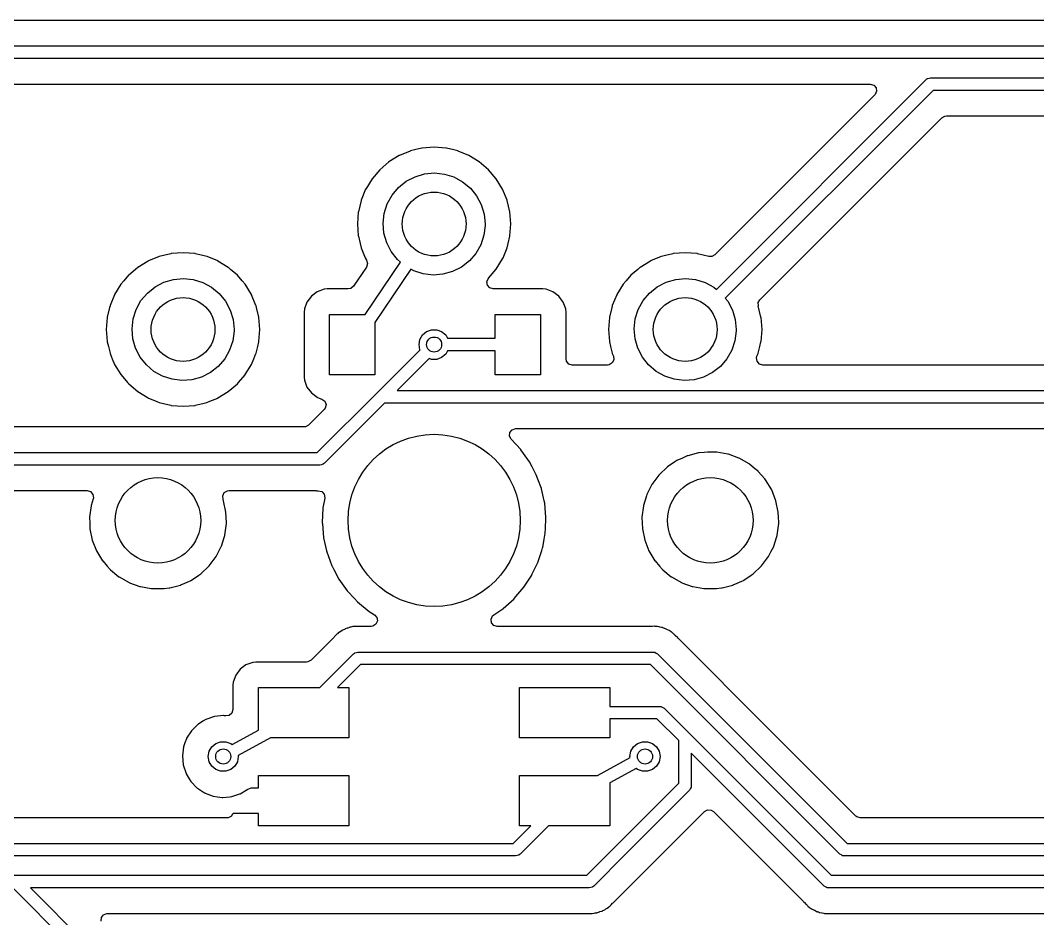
# Model space of a CAD drawing. Extents: x 144 to 253, y -181 to -52.
# Drawn here: x 169.01 to 189.27, y -116.31 to -98.43 of the extents above; entities that cross this region are included whole.
import ezdxf

# ---------------------------------------------------------------- set-up
doc = ezdxf.new("R2010")
doc.units = 0
doc.layers.add('BLACK', color=7, linetype='CONTINUOUS')

msp = doc.modelspace()

# ---------------------------------------------------------------- linework, layer by layer
at = {"layer": 'BLACK', "linetype": 'CONTINUOUS'}
for p, q in [((227.248, -98.4265), (166.349, -98.4265)), ((166.27, -98.935), (227.284, -98.935)), ((227.232, -99.185), (166.322, -99.185)), ((182.871, -103.782), (187.047, -99.6066)), ((187.047, -99.6066), (187.064, -99.5933)), ((187.064, -99.5933), (187.067, -99.5898)), ((187.067, -99.5898), (187.07, -99.589)), ((187.07, -99.589), (187.075, -99.5851)), ((187.075, -99.5851), (187.105, -99.5787)), ((187.105, -99.5787), (187.135, -99.57)), ((187.135, -99.57), (226.695, -99.57)), ((166.585, -99.6935), (185.936, -99.6935)), ((187.187, -99.82), (183.048, -103.959)), ((185.936, -99.6935), (186.005, -99.7135)), ((186.005, -99.7135), (186.051, -99.7672)), ((186.061, -99.8374), (186.032, -99.902)), ((186.051, -99.7672), (186.061, -99.8374)), ((226.643, -99.82), (187.187, -99.82)), ((186.025, -99.9086), (182.842, -103.092)), ((186.032, -99.902), (186.025, -99.9086)), ((183.738, -103.988), (187.36, -100.365)), ((187.36, -100.365), (187.423, -100.331)), ((187.423, -100.331), (187.45, -100.328)), ((187.45, -100.328), (206.801, -100.328)), ((176.773, -101.028), (176.56, -101.116)), ((176.777, -101.026), (176.773, -101.028)), ((176.773, -101.028), (176.773, -101.028)), ((176.859, -101.006), (176.777, -101.026)), ((177.006, -100.971), (176.859, -101.006)), ((177.011, -100.97), (177.006, -100.971)), ((177.006, -100.971), (177.006, -100.971)), ((177.25, -100.951), (177.011, -100.97)), ((177.489, -100.97), (177.25, -100.951)), ((177.494, -100.971), (177.489, -100.97)), ((177.641, -101.006), (177.494, -100.971)), ((177.494, -100.971), (177.494, -100.971)), ((177.723, -101.026), (177.641, -101.006)), ((177.727, -101.028), (177.723, -101.026)), ((177.94, -101.116), (177.727, -101.028)), ((177.727, -101.028), (177.727, -101.028)), ((176.351, -101.243), (176.169, -101.399)), ((176.556, -101.117), (176.351, -101.243)), ((176.56, -101.116), (176.556, -101.117)), ((176.56, -101.116), (176.56, -101.116)), ((177.944, -101.117), (177.94, -101.116)), ((177.94, -101.116), (177.94, -101.116)), ((178.149, -101.243), (177.944, -101.117)), ((178.331, -101.399), (178.149, -101.243)), ((176.169, -101.399), (176.013, -101.581)), ((176.869, -101.538), (177.06, -101.482)), ((177.06, -101.482), (177.257, -101.464)), ((177.257, -101.464), (177.454, -101.485)), ((177.454, -101.485), (177.644, -101.543)), ((178.487, -101.581), (178.331, -101.399)), ((176.013, -101.581), (175.887, -101.786)), ((176.539, -101.754), (176.694, -101.63)), ((176.694, -101.63), (176.869, -101.538)), ((177.644, -101.543), (177.818, -101.638)), ((177.818, -101.638), (177.971, -101.764)), ((178.613, -101.786), (178.487, -101.581)), ((175.886, -101.79), (175.798, -102.003)), ((175.887, -101.786), (175.886, -101.79)), ((175.886, -101.79), (175.886, -101.79)), ((176.412, -101.906), (176.539, -101.754)), ((177.971, -101.764), (178.096, -101.918)), ((178.614, -101.79), (178.613, -101.786)), ((178.702, -102.003), (178.614, -101.79)), ((178.614, -101.79), (178.614, -101.79)), ((175.794, -102.012), (175.741, -102.236)), ((175.796, -102.007), (175.794, -102.012)), ((175.798, -102.003), (175.796, -102.007)), ((176.256, -102.269), (176.316, -102.08)), ((176.316, -102.08), (176.412, -101.906)), ((178.096, -101.918), (178.189, -102.093)), ((178.189, -102.093), (178.247, -102.283)), ((178.704, -102.007), (178.702, -102.003)), ((178.706, -102.012), (178.704, -102.007)), ((178.759, -102.236), (178.706, -102.012)), ((175.74, -102.241), (175.721, -102.48)), ((175.741, -102.236), (175.74, -102.241)), ((175.741, -102.236), (175.741, -102.236)), ((176.234, -102.466), (176.256, -102.269)), ((178.247, -102.283), (178.266, -102.48)), ((178.76, -102.241), (178.759, -102.236)), ((178.759, -102.236), (178.759, -102.236)), ((178.779, -102.48), (178.76, -102.241)), ((175.721, -102.48), (175.74, -102.719)), ((176.251, -102.663), (176.234, -102.466)), ((178.266, -102.48), (178.266, -102.508)), ((178.76, -102.719), (178.779, -102.48)), ((176.305, -102.854), (176.251, -102.663)), ((178.241, -102.705), (178.178, -102.893)), ((178.266, -102.508), (178.241, -102.705)), ((175.74, -102.719), (175.741, -102.724)), ((175.741, -102.724), (175.741, -102.724)), ((175.741, -102.724), (175.776, -102.871)), ((175.776, -102.871), (175.796, -102.953)), ((176.396, -103.03), (176.305, -102.854)), ((178.178, -102.893), (178.08, -103.066)), ((178.704, -102.953), (178.724, -102.871)), ((178.724, -102.871), (178.759, -102.724)), ((178.759, -102.724), (178.76, -102.719)), ((178.759, -102.724), (178.759, -102.724)), ((171.859, -103.106), (171.777, -103.126)), ((172.006, -103.071), (171.859, -103.106)), ((172.011, -103.07), (172.006, -103.071)), ((172.006, -103.071), (172.006, -103.071)), ((172.25, -103.051), (172.011, -103.07)), ((172.489, -103.07), (172.25, -103.051)), ((172.494, -103.071), (172.489, -103.07)), ((172.641, -103.106), (172.494, -103.071)), ((172.494, -103.071), (172.494, -103.071)), ((172.723, -103.126), (172.641, -103.106)), ((175.796, -102.953), (175.798, -102.957)), ((175.798, -102.957), (175.798, -102.957)), ((175.798, -102.957), (175.878, -103.151)), ((176.519, -103.186), (176.396, -103.03)), ((178.08, -103.066), (177.951, -103.216)), ((178.622, -103.151), (178.702, -102.957)), ((178.702, -102.957), (178.704, -102.953)), ((178.702, -102.957), (178.702, -102.957)), ((181.859, -103.106), (181.777, -103.126)), ((182.006, -103.071), (181.859, -103.106)), ((182.011, -103.07), (182.006, -103.071)), ((182.006, -103.071), (182.006, -103.071)), ((182.25, -103.051), (182.011, -103.07)), ((182.489, -103.07), (182.25, -103.051)), ((182.494, -103.071), (182.489, -103.07)), ((182.723, -103.126), (182.494, -103.071)), ((182.494, -103.071), (182.494, -103.071)), ((182.842, -103.092), (182.779, -103.126)), ((171.556, -103.217), (171.351, -103.343)), ((171.56, -103.216), (171.556, -103.217)), ((171.773, -103.128), (171.56, -103.216)), ((171.56, -103.216), (171.56, -103.216)), ((171.777, -103.126), (171.773, -103.128)), ((171.773, -103.128), (171.773, -103.128)), ((172.727, -103.128), (172.723, -103.126)), ((172.94, -103.216), (172.727, -103.128)), ((172.727, -103.128), (172.727, -103.128)), ((172.944, -103.217), (172.94, -103.216)), ((172.94, -103.216), (172.94, -103.216)), ((173.149, -103.343), (172.944, -103.217)), ((175.875, -104.28), (176.582, -103.24)), ((175.878, -103.151), (175.887, -103.174)), ((175.887, -103.174), (175.89, -103.178)), ((175.89, -103.178), (175.904, -103.201)), ((175.922, -103.269), (175.901, -103.338)), ((175.904, -103.201), (175.922, -103.269)), ((176.582, -103.24), (176.519, -103.186)), ((177.951, -103.216), (177.794, -103.338)), ((178.487, -103.379), (178.613, -103.174)), ((178.613, -103.174), (178.622, -103.151)), ((181.556, -103.217), (181.351, -103.343)), ((181.56, -103.216), (181.556, -103.217)), ((181.773, -103.128), (181.56, -103.216)), ((181.56, -103.216), (181.56, -103.216)), ((181.777, -103.126), (181.773, -103.128)), ((181.773, -103.128), (181.773, -103.128)), ((182.779, -103.126), (182.723, -103.124)), ((182.723, -103.124), (182.723, -103.126)), ((171.165, -103.502), (171.072, -103.611)), ((171.169, -103.499), (171.165, -103.502)), ((171.305, -103.383), (171.169, -103.499)), ((171.347, -103.346), (171.305, -103.383)), ((171.351, -103.343), (171.347, -103.346)), ((171.347, -103.346), (171.347, -103.346)), ((173.153, -103.346), (173.149, -103.343)), ((173.195, -103.383), (173.153, -103.346)), ((173.153, -103.346), (173.153, -103.346)), ((173.331, -103.499), (173.195, -103.383)), ((173.335, -103.502), (173.331, -103.499)), ((173.428, -103.611), (173.335, -103.502)), ((175.901, -103.338), (175.643, -103.716)), ((176.789, -103.381), (176.068, -104.44)), ((176.843, -103.411), (176.789, -103.381)), ((177.032, -103.472), (176.843, -103.411)), ((177.229, -103.496), (177.032, -103.472)), ((177.426, -103.481), (177.229, -103.496)), ((177.617, -103.427), (177.426, -103.481)), ((177.794, -103.338), (177.617, -103.427)), ((178.331, -103.561), (178.487, -103.379)), ((181.165, -103.502), (181.072, -103.611)), ((181.169, -103.499), (181.165, -103.502)), ((181.305, -103.383), (181.169, -103.499)), ((181.347, -103.346), (181.305, -103.383)), ((181.351, -103.343), (181.347, -103.346)), ((181.347, -103.346), (181.347, -103.346)), ((171.013, -103.681), (170.887, -103.886)), ((171.072, -103.611), (171.013, -103.681)), ((171.694, -103.73), (171.869, -103.638)), ((171.869, -103.638), (172.06, -103.582)), ((172.06, -103.582), (172.257, -103.564)), ((172.257, -103.564), (172.454, -103.585)), ((172.454, -103.585), (172.644, -103.643)), ((172.644, -103.643), (172.818, -103.738)), ((173.487, -103.681), (173.428, -103.611)), ((173.613, -103.886), (173.487, -103.681)), ((175.643, -103.716), (175.588, -103.761)), ((178.3, -103.627), (178.33, -103.563)), ((178.31, -103.698), (178.3, -103.627)), ((178.357, -103.751), (178.31, -103.698)), ((178.33, -103.562), (178.331, -103.561)), ((178.33, -103.563), (178.33, -103.562)), ((181.013, -103.681), (180.887, -103.886)), ((181.072, -103.611), (181.013, -103.681)), ((181.694, -103.73), (181.869, -103.638)), ((181.869, -103.638), (182.06, -103.582)), ((182.06, -103.582), (182.257, -103.564)), ((182.257, -103.564), (182.454, -103.585)), ((182.454, -103.585), (182.644, -103.643)), ((182.644, -103.643), (182.818, -103.738)), ((170.886, -103.89), (170.798, -104.103)), ((170.887, -103.886), (170.886, -103.89)), ((170.886, -103.89), (170.886, -103.89)), ((171.412, -104.006), (171.539, -103.854)), ((171.539, -103.854), (171.694, -103.73)), ((172.818, -103.738), (172.971, -103.864)), ((172.971, -103.864), (173.096, -104.018)), ((173.614, -103.89), (173.613, -103.886)), ((173.702, -104.103), (173.614, -103.89)), ((173.614, -103.89), (173.614, -103.89)), ((174.805, -103.917), (174.717, -104.033)), ((174.921, -103.829), (174.805, -103.917)), ((175.058, -103.778), (174.921, -103.829)), ((175.12, -103.771), (175.058, -103.778)), ((175.539, -103.771), (175.12, -103.771)), ((175.588, -103.761), (175.539, -103.771)), ((178.425, -103.771), (178.357, -103.751)), ((179.416, -103.771), (178.425, -103.771)), ((179.478, -103.778), (179.416, -103.771)), ((179.615, -103.829), (179.478, -103.778)), ((179.731, -103.917), (179.615, -103.829)), ((179.819, -104.033), (179.731, -103.917)), ((180.886, -103.89), (180.798, -104.103)), ((180.887, -103.886), (180.886, -103.89)), ((180.886, -103.89), (180.886, -103.89)), ((181.412, -104.006), (181.539, -103.854)), ((181.539, -103.854), (181.694, -103.73)), ((182.818, -103.738), (182.871, -103.782)), ((170.796, -104.107), (170.787, -104.144)), ((170.798, -104.103), (170.796, -104.107)), ((171.316, -104.18), (171.412, -104.006)), ((173.096, -104.018), (173.189, -104.193)), ((173.704, -104.107), (173.702, -104.103)), ((173.713, -104.144), (173.704, -104.107)), ((174.717, -104.033), (174.666, -104.17)), ((179.87, -104.17), (179.819, -104.033)), ((180.796, -104.107), (180.787, -104.144)), ((180.798, -104.103), (180.796, -104.107)), ((181.316, -104.18), (181.412, -104.006)), ((183.048, -103.959), (183.096, -104.018)), ((183.096, -104.018), (183.189, -104.193)), ((183.759, -104.336), (183.704, -104.107)), ((183.704, -104.107), (183.707, -104.107)), ((183.705, -104.045), (183.738, -103.988)), ((183.707, -104.107), (183.705, -104.045)), ((170.787, -104.144), (170.741, -104.336)), ((171.256, -104.369), (171.316, -104.18)), ((173.189, -104.193), (173.247, -104.383)), ((173.759, -104.336), (173.713, -104.144)), ((174.666, -104.17), (174.659, -104.232)), ((174.659, -104.232), (174.659, -105.528)), ((175.168, -105.48), (175.168, -104.28)), ((175.168, -104.28), (175.875, -104.28)), ((178.468, -104.755), (178.468, -104.28)), ((178.468, -104.28), (179.368, -104.28)), ((179.368, -104.28), (179.368, -105.48)), ((179.876, -104.232), (179.87, -104.17)), ((179.876, -105.161), (179.876, -104.232)), ((180.787, -104.144), (180.741, -104.336)), ((181.256, -104.369), (181.316, -104.18)), ((183.189, -104.193), (183.247, -104.383)), ((170.74, -104.341), (170.721, -104.58)), ((170.741, -104.336), (170.74, -104.341)), ((170.741, -104.336), (170.741, -104.336)), ((171.234, -104.566), (171.256, -104.369)), ((173.247, -104.383), (173.266, -104.58)), ((173.76, -104.341), (173.759, -104.336)), ((173.759, -104.336), (173.759, -104.336)), ((173.779, -104.58), (173.76, -104.341)), ((176.068, -104.44), (176.068, -105.48)), ((180.74, -104.341), (180.721, -104.58)), ((180.741, -104.336), (180.74, -104.341)), ((180.741, -104.336), (180.741, -104.336)), ((181.234, -104.566), (181.256, -104.369)), ((183.247, -104.383), (183.266, -104.58)), ((183.76, -104.341), (183.759, -104.336)), ((183.759, -104.336), (183.759, -104.336)), ((183.779, -104.58), (183.76, -104.341)), ((170.721, -104.58), (170.74, -104.819)), ((171.251, -104.763), (171.234, -104.566)), ((173.266, -104.608), (173.241, -104.805)), ((173.266, -104.58), (173.266, -104.608)), ((173.76, -104.819), (173.779, -104.58)), ((176.968, -104.777), (177.02, -104.687)), ((177.02, -104.687), (177.1, -104.62)), ((177.1, -104.62), (177.198, -104.585)), ((177.198, -104.585), (177.302, -104.585)), ((177.302, -104.585), (177.4, -104.62)), ((177.4, -104.62), (177.48, -104.687)), ((177.48, -104.687), (177.519, -104.755)), ((180.721, -104.58), (180.74, -104.819)), ((181.251, -104.763), (181.234, -104.566)), ((183.266, -104.608), (183.241, -104.805)), ((183.266, -104.58), (183.266, -104.608)), ((183.76, -104.819), (183.779, -104.58)), ((170.74, -104.819), (170.741, -104.824)), ((170.741, -104.824), (170.741, -104.824)), ((170.741, -104.824), (170.763, -104.917)), ((170.763, -104.917), (170.796, -105.053)), ((171.305, -104.954), (171.251, -104.763)), ((173.241, -104.805), (173.178, -104.993)), ((173.704, -105.053), (173.737, -104.917)), ((173.737, -104.917), (173.759, -104.824)), ((173.759, -104.824), (173.76, -104.819)), ((173.759, -104.824), (173.759, -104.824)), ((176.95, -104.88), (176.968, -104.777)), ((176.968, -104.983), (176.95, -104.88)), ((177.519, -104.755), (178.468, -104.755)), ((180.74, -104.819), (180.741, -104.824)), ((180.741, -104.824), (180.741, -104.824)), ((180.741, -104.824), (180.763, -104.917)), ((180.763, -104.917), (180.796, -105.053)), ((181.305, -104.954), (181.251, -104.763)), ((183.241, -104.805), (183.178, -104.993)), ((183.704, -105.053), (183.737, -104.917)), ((183.737, -104.917), (183.759, -104.824)), ((183.759, -104.824), (183.76, -104.819)), ((183.759, -104.824), (183.759, -104.824)), ((170.796, -105.053), (170.798, -105.057)), ((170.798, -105.057), (170.798, -105.057)), ((170.798, -105.057), (170.841, -105.161)), ((171.396, -105.13), (171.305, -104.954)), ((171.519, -105.286), (171.396, -105.13)), ((173.178, -104.993), (173.08, -105.166)), ((173.659, -105.161), (173.702, -105.057)), ((173.702, -105.057), (173.704, -105.053)), ((173.702, -105.057), (173.702, -105.057)), ((176.121, -105.832), (176.969, -104.984)), ((176.969, -104.984), (176.968, -104.983)), ((177.4, -105.14), (177.302, -105.175)), ((177.48, -105.073), (177.4, -105.14)), ((177.519, -105.005), (177.48, -105.073)), ((178.468, -105.005), (177.519, -105.005)), ((178.468, -105.48), (178.468, -105.005)), ((180.796, -105.053), (180.798, -105.057)), ((180.798, -105.057), (180.798, -105.057)), ((180.798, -105.057), (180.821, -105.113)), ((180.821, -105.113), (180.828, -105.183)), ((181.396, -105.13), (181.305, -104.954)), ((181.519, -105.286), (181.396, -105.13)), ((183.178, -104.993), (183.08, -105.166)), ((183.671, -105.143), (183.679, -105.113)), ((183.679, -105.113), (183.702, -105.057)), ((183.702, -105.057), (183.704, -105.053)), ((183.702, -105.057), (183.702, -105.057)), ((170.841, -105.161), (170.887, -105.274)), ((170.887, -105.274), (171.013, -105.479)), ((171.67, -105.414), (171.519, -105.286)), ((172.951, -105.316), (172.794, -105.438)), ((173.08, -105.166), (172.951, -105.316)), ((173.487, -105.479), (173.613, -105.274)), ((173.613, -105.274), (173.659, -105.161)), ((177.149, -105.158), (176.511, -105.796)), ((177.198, -105.175), (177.149, -105.158)), ((177.302, -105.175), (177.198, -105.175)), ((179.888, -105.213), (179.876, -105.161)), ((179.934, -105.267), (179.888, -105.213)), ((180.002, -105.287), (179.934, -105.267)), ((180.704, -105.287), (180.002, -105.287)), ((180.735, -105.283), (180.704, -105.287)), ((180.796, -105.247), (180.735, -105.283)), ((180.828, -105.183), (180.796, -105.247)), ((181.67, -105.414), (181.519, -105.286)), ((182.951, -105.316), (182.794, -105.438)), ((183.08, -105.166), (182.951, -105.316)), ((183.681, -105.213), (183.671, -105.143)), ((183.728, -105.267), (183.681, -105.213)), ((183.796, -105.287), (183.728, -105.267)), ((192.204, -105.287), (183.796, -105.287)), ((171.013, -105.479), (171.016, -105.483)), ((171.016, -105.483), (171.016, -105.483)), ((171.016, -105.483), (171.144, -105.632)), ((171.843, -105.511), (171.67, -105.414)), ((172.032, -105.572), (171.843, -105.511)), ((172.617, -105.527), (172.426, -105.581)), ((172.794, -105.438), (172.617, -105.527)), ((173.356, -105.632), (173.484, -105.483)), ((173.484, -105.483), (173.487, -105.479)), ((173.484, -105.483), (173.484, -105.483)), ((174.659, -105.528), (174.666, -105.59)), ((176.068, -105.48), (175.168, -105.48)), ((179.368, -105.48), (178.468, -105.48)), ((181.843, -105.511), (181.67, -105.414)), ((182.032, -105.572), (181.843, -105.511)), ((182.617, -105.527), (182.426, -105.581)), ((182.794, -105.438), (182.617, -105.527)), ((171.144, -105.632), (171.169, -105.661)), ((171.169, -105.661), (171.351, -105.817)), ((172.229, -105.596), (172.032, -105.572)), ((172.426, -105.581), (172.229, -105.596)), ((173.149, -105.817), (173.331, -105.661)), ((173.331, -105.661), (173.356, -105.632)), ((174.666, -105.59), (174.717, -105.727)), ((174.717, -105.727), (174.805, -105.843)), ((182.229, -105.596), (182.032, -105.572)), ((182.426, -105.581), (182.229, -105.596)), ((171.351, -105.817), (171.556, -105.943)), ((171.556, -105.943), (171.56, -105.944)), ((171.56, -105.944), (171.56, -105.944)), ((171.56, -105.944), (171.715, -106.009)), ((172.785, -106.009), (172.94, -105.944)), ((172.94, -105.944), (172.944, -105.943)), ((172.94, -105.944), (172.94, -105.944)), ((172.944, -105.943), (173.149, -105.817)), ((174.805, -105.843), (174.921, -105.93)), ((174.921, -105.93), (174.93, -105.934)), ((174.924, -107.03), (176.121, -105.832)), ((174.93, -105.934), (175.016, -105.966)), ((176.121, -105.832), (176.121, -105.832)), ((176.511, -105.796), (197.658, -105.796)), ((171.715, -106.009), (171.777, -106.034)), ((171.777, -106.034), (171.859, -106.054)), ((171.859, -106.054), (172.006, -106.089)), ((172.006, -106.089), (172.006, -106.089)), ((172.006, -106.089), (172.011, -106.09)), ((172.011, -106.09), (172.25, -106.109)), ((172.25, -106.109), (172.489, -106.09)), ((172.489, -106.09), (172.494, -106.089)), ((172.494, -106.089), (172.641, -106.054)), ((172.494, -106.089), (172.494, -106.089)), ((172.641, -106.054), (172.723, -106.034)), ((172.723, -106.034), (172.785, -106.009)), ((175.016, -105.966), (175.073, -106.009)), ((175.082, -106.145), (175.061, -106.173)), ((176.261, -106.046), (175.064, -107.243)), ((175.073, -106.009), (175.098, -106.075)), ((175.098, -106.075), (175.082, -106.145)), ((197.709, -106.046), (176.261, -106.046)), ((174.904, -106.33), (174.75, -106.484)), ((175.061, -106.173), (174.904, -106.33)), ((174.661, -106.521), (160.007, -106.521)), ((174.688, -106.518), (174.661, -106.521)), ((174.75, -106.484), (174.688, -106.518)), ((178.805, -106.577), (178.877, -106.554)), ((178.877, -106.554), (197.127, -106.554)), ((178.753, -106.702), (178.76, -106.632)), ((178.785, -106.766), (178.753, -106.702)), ((178.76, -106.632), (178.805, -106.577)), ((178.974, -106.969), (178.785, -106.766)), ((159.744, -107.03), (174.924, -107.03)), ((178.977, -106.972), (178.974, -106.969)), ((178.974, -106.969), (178.974, -106.969)), ((178.979, -106.975), (178.977, -106.972)), ((179.031, -107.049), (178.979, -106.975)), ((178.979, -106.975), (178.979, -106.975)), ((179.148, -107.213), (179.031, -107.049)), ((182.194, -107.14), (182.086, -107.188)), ((182.292, -107.095), (182.194, -107.14)), ((182.297, -107.093), (182.292, -107.095)), ((182.292, -107.095), (182.292, -107.095)), ((182.302, -107.092), (182.297, -107.093)), ((182.515, -107.037), (182.302, -107.092)), ((182.302, -107.092), (182.302, -107.092)), ((182.52, -107.035), (182.515, -107.037)), ((182.515, -107.037), (182.515, -107.037)), ((182.525, -107.035), (182.52, -107.035)), ((182.625, -107.026), (182.525, -107.035)), ((182.525, -107.035), (182.525, -107.035)), ((182.692, -107.021), (182.625, -107.026)), ((182.854, -107.021), (182.692, -107.021)), ((182.856, -107.021), (182.854, -107.021)), ((182.861, -107.021), (182.856, -107.021)), ((182.856, -107.021), (182.856, -107.021)), ((182.878, -107.022), (182.861, -107.021)), ((182.882, -107.022), (182.878, -107.022)), ((183.1, -107.062), (182.882, -107.022)), ((182.882, -107.022), (182.882, -107.022)), ((183.105, -107.063), (183.1, -107.062)), ((183.1, -107.062), (183.1, -107.062)), ((183.11, -107.065), (183.105, -107.063)), ((183.317, -107.14), (183.11, -107.065)), ((183.11, -107.065), (183.11, -107.065)), ((183.322, -107.142), (183.317, -107.14)), ((183.317, -107.14), (183.317, -107.14)), ((183.523, -107.256), (183.322, -107.142)), ((174.975, -107.28), (159.693, -107.28)), ((175.005, -107.271), (174.975, -107.28)), ((175.035, -107.264), (175.005, -107.271)), ((175.04, -107.261), (175.035, -107.264)), ((175.043, -107.26), (175.04, -107.261)), ((175.046, -107.256), (175.043, -107.26)), ((175.064, -107.243), (175.046, -107.256)), ((179.201, -107.314), (179.148, -107.213)), ((179.256, -107.418), (179.201, -107.314)), ((181.895, -107.317), (181.728, -107.476)), ((182.044, -107.216), (181.895, -107.317)), ((182.082, -107.191), (182.044, -107.216)), ((182.086, -107.188), (182.082, -107.191)), ((182.082, -107.191), (182.082, -107.191)), ((183.527, -107.259), (183.523, -107.256)), ((183.631, -107.344), (183.527, -107.259)), ((183.527, -107.259), (183.527, -107.259)), ((183.701, -107.402), (183.631, -107.344)), ((179.285, -107.474), (179.256, -107.418)), ((179.317, -107.56), (179.285, -107.474)), ((179.385, -107.744), (179.317, -107.56)), ((181.725, -107.48), (181.605, -107.641)), ((181.728, -107.476), (181.725, -107.48)), ((183.705, -107.406), (183.701, -107.402)), ((183.835, -107.556), (183.705, -107.406)), ((183.705, -107.406), (183.705, -107.406)), ((183.852, -107.576), (183.835, -107.556)), ((179.387, -107.751), (179.385, -107.744)), ((179.388, -107.755), (179.387, -107.751)), ((179.441, -107.993), (179.388, -107.755)), ((179.388, -107.755), (179.388, -107.755)), ((181.533, -107.773), (181.486, -107.867)), ((181.588, -107.666), (181.533, -107.773)), ((181.59, -107.661), (181.588, -107.666)), ((181.605, -107.641), (181.59, -107.661)), ((183.972, -107.773), (183.852, -107.576)), ((184.057, -107.988), (183.972, -107.773)), ((162.663, -107.788), (170.339, -107.788)), ((170.339, -107.788), (170.407, -107.808)), ((170.407, -107.808), (170.454, -107.862)), ((170.46, -107.951), (170.419, -108.082)), ((170.454, -107.862), (170.464, -107.932)), ((170.464, -107.932), (170.46, -107.951)), ((173.039, -107.89), (173.072, -107.827)), ((173.046, -107.96), (173.039, -107.89)), ((173.057, -107.988), (173.046, -107.96)), ((173.072, -107.827), (173.134, -107.791)), ((173.134, -107.791), (173.163, -107.788)), ((173.163, -107.788), (174.897, -107.788)), ((174.897, -107.788), (174.908, -107.789)), ((174.908, -107.789), (174.915, -107.79)), ((174.915, -107.79), (174.923, -107.79)), ((174.923, -107.79), (174.923, -107.79)), ((174.923, -107.79), (174.937, -107.79)), ((174.937, -107.79), (174.943, -107.789)), ((174.943, -107.789), (175.012, -107.807)), ((175.012, -107.807), (175.06, -107.859)), ((175.071, -107.938), (175.036, -108.132)), ((175.06, -107.859), (175.072, -107.929)), ((175.072, -107.929), (175.071, -107.938)), ((181.479, -107.89), (181.419, -108.082)), ((181.486, -107.867), (181.479, -107.89)), ((170.418, -108.087), (170.387, -108.316)), ((170.419, -108.082), (170.418, -108.087)), ((170.419, -108.082), (170.419, -108.082)), ((173.104, -108.214), (173.057, -107.988)), ((175.036, -108.136), (175.023, -108.422)), ((175.036, -108.132), (175.036, -108.136)), ((175.036, -108.136), (175.036, -108.136)), ((179.452, -108.039), (179.441, -107.993)), ((179.452, -108.043), (179.452, -108.039)), ((179.476, -108.316), (179.452, -108.043)), ((181.418, -108.087), (181.387, -108.316)), ((181.419, -108.082), (181.418, -108.087)), ((181.419, -108.082), (181.419, -108.082)), ((184.104, -108.214), (184.057, -107.988)), ((170.387, -108.316), (170.387, -108.321)), ((170.387, -108.321), (170.387, -108.321)), ((170.387, -108.321), (170.391, -108.427)), ((173.104, -108.219), (173.104, -108.214)), ((173.112, -108.422), (173.104, -108.219)), ((179.468, -108.551), (179.477, -108.338)), ((179.477, -108.333), (179.476, -108.316)), ((179.477, -108.338), (179.477, -108.333)), ((179.477, -108.338), (179.477, -108.338)), ((181.387, -108.316), (181.387, -108.321)), ((181.387, -108.321), (181.387, -108.321)), ((181.387, -108.321), (181.391, -108.427)), ((184.104, -108.219), (184.104, -108.214)), ((184.108, -108.316), (184.104, -108.219)), ((184.112, -108.422), (184.108, -108.316)), ((170.391, -108.427), (170.396, -108.546)), ((170.396, -108.546), (170.443, -108.772)), ((173.082, -108.673), (173.113, -108.444)), ((173.113, -108.444), (173.112, -108.422)), ((175.023, -108.422), (175.023, -108.427)), ((175.023, -108.427), (175.023, -108.431)), ((175.023, -108.431), (175.023, -108.431)), ((175.023, -108.431), (175.025, -108.45)), ((175.025, -108.45), (175.048, -108.721)), ((179.464, -108.628), (179.468, -108.551)), ((181.391, -108.427), (181.396, -108.546)), ((181.396, -108.546), (181.443, -108.772)), ((184.082, -108.673), (184.113, -108.444)), ((184.113, -108.444), (184.112, -108.422)), ((170.443, -108.772), (170.528, -108.987)), ((173.014, -108.893), (173.068, -108.721)), ((173.068, -108.721), (173.081, -108.678)), ((173.081, -108.678), (173.082, -108.673)), ((173.081, -108.678), (173.081, -108.678)), ((175.048, -108.721), (175.049, -108.725)), ((175.049, -108.725), (175.049, -108.725)), ((175.049, -108.725), (175.108, -108.987)), ((179.412, -108.919), (179.442, -108.751)), ((179.442, -108.751), (179.463, -108.632)), ((179.463, -108.632), (179.464, -108.628)), ((179.463, -108.632), (179.463, -108.632)), ((181.443, -108.772), (181.528, -108.987)), ((184.014, -108.893), (184.068, -108.721)), ((184.068, -108.721), (184.081, -108.678)), ((184.081, -108.678), (184.082, -108.673)), ((184.081, -108.678), (184.081, -108.678)), ((170.528, -108.987), (170.648, -109.184)), ((172.964, -108.991), (173.012, -108.898)), ((173.012, -108.898), (173.014, -108.893)), ((173.012, -108.898), (173.012, -108.898)), ((175.108, -108.987), (175.113, -109.009)), ((179.322, -109.2), (179.392, -108.982)), ((179.392, -108.982), (179.411, -108.923)), ((179.411, -108.923), (179.412, -108.919)), ((179.411, -108.923), (179.411, -108.923)), ((181.528, -108.987), (181.648, -109.184)), ((183.964, -108.991), (184.012, -108.898)), ((184.012, -108.898), (184.014, -108.893)), ((184.012, -108.898), (184.012, -108.898)), ((170.648, -109.184), (170.651, -109.188)), ((170.651, -109.188), (170.738, -109.288)), ((172.772, -109.284), (172.91, -109.099)), ((172.91, -109.099), (172.964, -108.991)), ((175.113, -109.009), (175.215, -109.286)), ((181.648, -109.184), (181.651, -109.188)), ((181.651, -109.188), (181.738, -109.288)), ((183.772, -109.284), (183.91, -109.099)), ((183.91, -109.099), (183.964, -108.991)), ((170.738, -109.288), (170.799, -109.358)), ((170.799, -109.358), (170.803, -109.361)), ((170.803, -109.361), (170.973, -109.501)), ((172.605, -109.443), (172.772, -109.284)), ((175.215, -109.286), (175.217, -109.29)), ((175.217, -109.29), (175.217, -109.29)), ((175.217, -109.29), (175.253, -109.358)), ((175.253, -109.358), (175.352, -109.547)), ((179.205, -109.446), (179.32, -109.204)), ((179.32, -109.204), (179.322, -109.2)), ((181.738, -109.288), (181.799, -109.358)), ((181.799, -109.358), (181.803, -109.361)), ((181.803, -109.361), (181.973, -109.501)), ((183.605, -109.443), (183.772, -109.284)), ((170.973, -109.501), (170.973, -109.501)), ((170.973, -109.501), (170.977, -109.504)), ((170.977, -109.504), (171.178, -109.618)), ((172.208, -109.665), (172.409, -109.574)), ((172.409, -109.574), (172.414, -109.572)), ((172.414, -109.572), (172.418, -109.569)), ((172.418, -109.569), (172.565, -109.47)), ((172.418, -109.569), (172.418, -109.569)), ((172.565, -109.47), (172.605, -109.443)), ((175.352, -109.547), (175.355, -109.551)), ((175.355, -109.551), (175.521, -109.785)), ((179.036, -109.711), (179.193, -109.47)), ((179.193, -109.47), (179.195, -109.467)), ((179.193, -109.47), (179.193, -109.47)), ((179.195, -109.467), (179.205, -109.446)), ((181.973, -109.501), (181.973, -109.501)), ((181.973, -109.501), (181.977, -109.504)), ((181.977, -109.504), (182.178, -109.618)), ((183.208, -109.665), (183.409, -109.574)), ((183.409, -109.574), (183.414, -109.572)), ((183.414, -109.572), (183.418, -109.569)), ((183.418, -109.569), (183.565, -109.47)), ((183.418, -109.569), (183.418, -109.569)), ((183.565, -109.47), (183.605, -109.443)), ((171.178, -109.618), (171.183, -109.62)), ((171.183, -109.62), (171.183, -109.62)), ((171.183, -109.62), (171.39, -109.695)), ((171.39, -109.695), (171.39, -109.695)), ((171.39, -109.695), (171.395, -109.697)), ((171.395, -109.697), (171.4, -109.698)), ((171.4, -109.698), (171.4, -109.698)), ((171.4, -109.698), (171.618, -109.738)), ((171.618, -109.738), (171.618, -109.738)), ((171.618, -109.738), (171.622, -109.738)), ((171.622, -109.738), (171.639, -109.739)), ((171.639, -109.739), (171.644, -109.739)), ((171.644, -109.739), (171.644, -109.739)), ((171.644, -109.739), (171.646, -109.739)), ((171.646, -109.739), (171.808, -109.739)), ((171.808, -109.739), (171.875, -109.734)), ((171.875, -109.734), (171.975, -109.725)), ((171.975, -109.725), (171.975, -109.725)), ((171.975, -109.725), (171.98, -109.725)), ((171.98, -109.725), (171.985, -109.723)), ((171.985, -109.723), (172.198, -109.668)), ((171.985, -109.723), (171.985, -109.723)), ((172.198, -109.668), (172.203, -109.667)), ((172.198, -109.668), (172.198, -109.668)), ((172.203, -109.667), (172.208, -109.665)), ((172.208, -109.665), (172.208, -109.665)), ((175.521, -109.785), (175.521, -109.785)), ((175.521, -109.785), (175.523, -109.788)), ((175.523, -109.788), (175.526, -109.791)), ((175.526, -109.791), (175.526, -109.791)), ((175.526, -109.791), (175.661, -109.936)), ((178.845, -109.936), (179.031, -109.718)), ((179.031, -109.718), (179.034, -109.715)), ((179.031, -109.718), (179.031, -109.718)), ((179.034, -109.715), (179.036, -109.711)), ((179.036, -109.711), (179.036, -109.711)), ((182.178, -109.618), (182.183, -109.62)), ((182.183, -109.62), (182.183, -109.62)), ((182.183, -109.62), (182.39, -109.695)), ((182.39, -109.695), (182.39, -109.695)), ((182.39, -109.695), (182.395, -109.697)), ((182.395, -109.697), (182.4, -109.698)), ((182.4, -109.698), (182.4, -109.698)), ((182.4, -109.698), (182.618, -109.738)), ((182.618, -109.738), (182.618, -109.738)), ((182.618, -109.738), (182.622, -109.738)), ((182.622, -109.738), (182.639, -109.739)), ((182.639, -109.739), (182.644, -109.739)), ((182.644, -109.739), (182.644, -109.739)), ((182.644, -109.739), (182.646, -109.739)), ((182.646, -109.739), (182.808, -109.739)), ((182.808, -109.739), (182.875, -109.734)), ((182.875, -109.734), (182.975, -109.725)), ((182.975, -109.725), (182.975, -109.725)), ((182.975, -109.725), (182.98, -109.725)), ((182.98, -109.725), (182.985, -109.723)), ((182.985, -109.723), (183.198, -109.668)), ((182.985, -109.723), (182.985, -109.723)), ((183.198, -109.668), (183.203, -109.667)), ((183.198, -109.668), (183.198, -109.668)), ((183.203, -109.667), (183.208, -109.665)), ((183.208, -109.665), (183.208, -109.665)), ((175.661, -109.936), (175.725, -110.004)), ((178.622, -110.136), (178.842, -109.939)), ((178.842, -109.939), (178.845, -109.936)), ((175.725, -110.004), (175.953, -110.192)), ((175.953, -110.192), (175.957, -110.194)), ((175.957, -110.194), (176.061, -110.258)), ((178.437, -110.261), (178.618, -110.138)), ((178.618, -110.138), (178.622, -110.136)), ((176.061, -110.258), (176.108, -110.311)), ((176.119, -110.381), (176.091, -110.446)), ((176.108, -110.311), (176.119, -110.381)), ((178.383, -110.348), (178.412, -110.283)), ((178.393, -110.418), (178.383, -110.348)), ((178.412, -110.283), (178.437, -110.261)), ((175.379, -110.598), (175.348, -110.616)), ((175.389, -110.591), (175.379, -110.598)), ((175.419, -110.57), (175.389, -110.591)), ((175.425, -110.565), (175.419, -110.57)), ((175.419, -110.57), (175.419, -110.57)), ((175.444, -110.558), (175.425, -110.565)), ((175.462, -110.549), (175.444, -110.558)), ((175.472, -110.543), (175.462, -110.549)), ((175.479, -110.539), (175.472, -110.543)), ((175.472, -110.543), (175.472, -110.543)), ((175.487, -110.537), (175.479, -110.539)), ((175.521, -110.527), (175.487, -110.537)), ((175.487, -110.537), (175.487, -110.537)), ((175.533, -110.523), (175.521, -110.527)), ((175.566, -110.509), (175.533, -110.523)), ((175.574, -110.507), (175.566, -110.509)), ((175.566, -110.509), (175.566, -110.509)), ((175.582, -110.506), (175.574, -110.507)), ((175.594, -110.504), (175.582, -110.506)), ((175.582, -110.506), (175.582, -110.506)), ((175.613, -110.5), (175.594, -110.504)), ((175.633, -110.494), (175.613, -110.5)), ((175.641, -110.494), (175.633, -110.494)), ((175.645, -110.494), (175.641, -110.494)), ((175.677, -110.493), (175.645, -110.494)), ((175.689, -110.492), (175.677, -110.493)), ((175.693, -110.492), (175.689, -110.492)), ((175.689, -110.492), (175.689, -110.492)), ((175.689, -110.492), (175.689, -110.492)), ((175.721, -110.492), (175.693, -110.492)), ((175.725, -110.491), (175.721, -110.492)), ((175.785, -110.49), (175.725, -110.491)), ((175.793, -110.489), (175.785, -110.49)), ((175.785, -110.49), (175.785, -110.49)), ((175.8, -110.491), (175.793, -110.489)), ((175.811, -110.492), (175.8, -110.491)), ((175.994, -110.492), (175.811, -110.492)), ((176.032, -110.486), (175.994, -110.492)), ((176.091, -110.446), (176.032, -110.486)), ((178.44, -110.471), (178.393, -110.418)), ((178.508, -110.492), (178.44, -110.471)), ((181.574, -110.492), (178.508, -110.492)), ((181.586, -110.491), (181.574, -110.492)), ((181.601, -110.49), (181.586, -110.491)), ((181.63, -110.487), (181.601, -110.49)), ((181.638, -110.488), (181.63, -110.487)), ((181.65, -110.49), (181.638, -110.488)), ((181.67, -110.492), (181.65, -110.49)), ((181.69, -110.492), (181.67, -110.492)), ((181.698, -110.493), (181.69, -110.492)), ((181.733, -110.502), (181.698, -110.493)), ((181.698, -110.493), (181.698, -110.493)), ((181.744, -110.505), (181.733, -110.502)), ((181.78, -110.511), (181.744, -110.505)), ((181.788, -110.512), (181.78, -110.511)), ((181.78, -110.511), (181.78, -110.511)), ((181.795, -110.515), (181.788, -110.512)), ((181.807, -110.52), (181.795, -110.515)), ((181.795, -110.515), (181.795, -110.515)), ((181.825, -110.526), (181.807, -110.52)), ((181.835, -110.529), (181.825, -110.526)), ((181.845, -110.531), (181.835, -110.529)), ((181.884, -110.553), (181.845, -110.531)), ((181.894, -110.558), (181.884, -110.553)), ((181.928, -110.572), (181.894, -110.558)), ((181.935, -110.575), (181.928, -110.572)), ((181.928, -110.572), (181.928, -110.572)), ((181.951, -110.587), (181.935, -110.575)), ((181.951, -110.588), (181.951, -110.587)), ((181.968, -110.599), (181.951, -110.588)), ((181.978, -110.605), (181.968, -110.599)), ((181.985, -110.608), (181.978, -110.605)), ((181.978, -110.605), (181.978, -110.605)), ((182.004, -110.626), (181.985, -110.608)), ((175.259, -110.702), (174.8, -111.162)), ((175.267, -110.694), (175.259, -110.702)), ((175.287, -110.67), (175.267, -110.694)), ((175.296, -110.66), (175.287, -110.67)), ((175.312, -110.648), (175.296, -110.66)), ((175.327, -110.635), (175.312, -110.648)), ((175.341, -110.62), (175.327, -110.635)), ((175.348, -110.616), (175.341, -110.62)), ((175.348, -110.616), (175.348, -110.616)), ((182.018, -110.639), (182.004, -110.626)), ((182.027, -110.646), (182.018, -110.639)), ((182.03, -110.649), (182.027, -110.646)), ((182.05, -110.669), (182.03, -110.649)), ((182.052, -110.671), (182.05, -110.669)), ((182.102, -110.718), (182.052, -110.671)), ((182.106, -110.724), (182.102, -110.718)), ((182.114, -110.733), (182.106, -110.724)), ((183.895, -112.514), (182.114, -110.733)), ((175.668, -111.019), (175.673, -111.015)), ((175.673, -111.015), (175.703, -111.009)), ((175.703, -111.009), (175.733, -111)), ((175.733, -111), (181.61, -111)), ((181.61, -111), (181.632, -111.003)), ((181.632, -111.003), (181.637, -111.003)), ((181.637, -111.003), (181.639, -111.004)), ((181.639, -111.004), (181.646, -111.005)), ((181.646, -111.005), (181.671, -111.022)), ((173.64, -111.206), (173.503, -111.257)), ((173.702, -111.199), (173.64, -111.206)), ((174.71, -111.199), (173.702, -111.199)), ((174.737, -111.196), (174.71, -111.199)), ((174.8, -111.162), (174.737, -111.196)), ((174.973, -111.708), (175.644, -111.037)), ((175.644, -111.037), (175.662, -111.023)), ((175.662, -111.023), (175.665, -111.02)), ((175.665, -111.02), (175.668, -111.019)), ((181.671, -111.022), (181.698, -111.037)), ((181.698, -111.037), (185.472, -114.81)), ((173.387, -111.344), (173.299, -111.461)), ((173.503, -111.257), (173.387, -111.344)), ((175.784, -111.25), (175.327, -111.708)), ((181.558, -111.25), (175.784, -111.25)), ((185.332, -115.023), (181.558, -111.25)), ((173.248, -111.597), (173.242, -111.659)), ((173.299, -111.461), (173.248, -111.597)), ((173.242, -111.659), (173.242, -112.147)), ((173.75, -112.556), (173.75, -111.708)), ((173.75, -111.708), (174.973, -111.708)), ((175.327, -111.708), (175.55, -111.708)), ((175.55, -111.708), (175.55, -112.708)), ((178.95, -112.708), (178.95, -111.708)), ((178.95, -111.708), (180.75, -111.708)), ((180.75, -111.708), (180.75, -112.083)), ((173.221, -112.215), (173.168, -112.261)), ((173.242, -112.147), (173.221, -112.215)), ((180.75, -112.083), (181.74, -112.083)), ((181.74, -112.083), (181.762, -112.086)), ((181.762, -112.086), (181.767, -112.085)), ((181.767, -112.085), (181.769, -112.087)), ((181.769, -112.087), (181.776, -112.088)), ((181.776, -112.088), (181.801, -112.104)), ((181.801, -112.104), (181.829, -112.119)), ((181.829, -112.119), (185.154, -115.445)), ((172.646, -112.379), (172.555, -112.435)), ((172.704, -112.344), (172.646, -112.379)), ((172.875, -112.285), (172.704, -112.344)), ((172.882, -112.285), (172.875, -112.285)), ((173.049, -112.267), (172.882, -112.285)), ((172.882, -112.285), (172.882, -112.285)), ((173.056, -112.266), (173.049, -112.267)), ((173.049, -112.267), (173.049, -112.267)), ((173.074, -112.269), (173.056, -112.266)), ((173.101, -112.272), (173.074, -112.269)), ((173.168, -112.261), (173.101, -112.272)), ((181.688, -112.333), (180.75, -112.333)), ((180.75, -112.333), (180.75, -112.708)), ((182.12, -112.764), (181.688, -112.333)), ((172.419, -112.566), (172.321, -112.718)), ((172.425, -112.561), (172.419, -112.566)), ((172.544, -112.444), (172.425, -112.561)), ((172.549, -112.439), (172.544, -112.444)), ((172.544, -112.444), (172.544, -112.444)), ((172.555, -112.435), (172.549, -112.439)), ((172.555, -112.435), (172.555, -112.435)), ((173.226, -112.842), (173.75, -112.556)), ((185.645, -114.265), (183.895, -112.514)), ((172.287, -112.811), (172.259, -112.889)), ((172.319, -112.725), (172.287, -112.811)), ((172.321, -112.718), (172.319, -112.725)), ((172.319, -112.725), (172.319, -112.725)), ((172.82, -112.887), (172.9, -112.82)), ((172.9, -112.82), (172.998, -112.785)), ((172.998, -112.785), (173.102, -112.785)), ((173.102, -112.785), (173.2, -112.82)), ((173.2, -112.82), (173.226, -112.842)), ((173.994, -112.708), (173.347, -113.061)), ((175.55, -112.708), (173.994, -112.708)), ((180.75, -112.708), (178.95, -112.708)), ((181.22, -112.887), (181.3, -112.82)), ((181.3, -112.82), (181.398, -112.785)), ((181.398, -112.785), (181.502, -112.785)), ((181.502, -112.785), (181.6, -112.82)), ((181.6, -112.82), (181.68, -112.887)), ((182.12, -113.613), (182.12, -112.764)), ((172.259, -112.889), (172.236, -113.069)), ((172.75, -113.08), (172.768, -112.977)), ((172.768, -112.977), (172.82, -112.887)), ((181.15, -113.08), (181.168, -112.977)), ((181.168, -112.977), (181.22, -112.887)), ((181.68, -112.887), (181.732, -112.977)), ((181.732, -112.977), (181.75, -113.08)), ((185.014, -115.658), (182.37, -113.014)), ((182.37, -113.014), (182.37, -113.665)), ((172.236, -113.069), (172.254, -113.249)), ((172.768, -113.183), (172.75, -113.08)), ((172.82, -113.273), (172.768, -113.183)), ((173.332, -113.183), (173.28, -113.273)), ((173.35, -113.08), (173.332, -113.183)), ((173.347, -113.061), (173.35, -113.08)), ((180.502, -113.458), (181.154, -113.1)), ((181.154, -113.1), (181.15, -113.08)), ((181.732, -113.183), (181.68, -113.273)), ((181.75, -113.08), (181.732, -113.183)), ((172.254, -113.249), (172.311, -113.421)), ((172.311, -113.421), (172.315, -113.427)), ((172.315, -113.427), (172.315, -113.427)), ((172.315, -113.427), (172.375, -113.526)), ((172.9, -113.34), (172.82, -113.273)), ((172.998, -113.375), (172.9, -113.34)), ((173.102, -113.375), (172.998, -113.375)), ((173.2, -113.34), (173.102, -113.375)), ((173.28, -113.273), (173.2, -113.34)), ((181.275, -113.319), (180.75, -113.607)), ((181.3, -113.34), (181.275, -113.319)), ((181.398, -113.375), (181.3, -113.34)), ((181.502, -113.375), (181.398, -113.375)), ((181.6, -113.34), (181.502, -113.375)), ((181.68, -113.273), (181.6, -113.34)), ((172.375, -113.526), (172.405, -113.576)), ((172.405, -113.576), (172.531, -113.707)), ((173.75, -113.704), (173.75, -113.458)), ((173.75, -113.458), (175.55, -113.458)), ((175.55, -113.458), (175.55, -114.458)), ((178.95, -114.458), (178.95, -113.458)), ((178.95, -113.458), (180.502, -113.458)), ((180.75, -113.607), (180.75, -114.458)), ((180.887, -114.847), (182.12, -113.613)), ((172.531, -113.707), (172.537, -113.711)), ((172.537, -113.711), (172.677, -113.802)), ((172.677, -113.802), (172.683, -113.806)), ((172.683, -113.806), (172.69, -113.809)), ((172.69, -113.809), (172.69, -113.809)), ((172.69, -113.809), (172.847, -113.867)), ((173.22, -113.875), (173.379, -113.823)), ((173.379, -113.823), (173.386, -113.821)), ((173.379, -113.823), (173.379, -113.823)), ((173.386, -113.821), (173.542, -113.728)), ((173.542, -113.728), (173.605, -113.704)), ((173.542, -113.728), (173.542, -113.728)), ((173.605, -113.704), (173.615, -113.704)), ((173.615, -113.704), (173.75, -113.704)), ((182.333, -113.753), (181.063, -115.023)), ((182.348, -113.726), (182.333, -113.753)), ((182.365, -113.701), (182.348, -113.726)), ((182.366, -113.694), (182.365, -113.701)), ((182.367, -113.692), (182.366, -113.694)), ((182.37, -113.665), (182.367, -113.687)), ((182.367, -113.687), (182.367, -113.692)), ((172.847, -113.867), (172.847, -113.867)), ((172.847, -113.867), (172.853, -113.869)), ((172.853, -113.869), (172.937, -113.881)), ((172.937, -113.881), (173.026, -113.893)), ((173.026, -113.893), (173.026, -113.893)), ((173.026, -113.893), (173.033, -113.893)), ((173.033, -113.893), (173.04, -113.893)), ((173.04, -113.893), (173.182, -113.88)), ((173.04, -113.893), (173.04, -113.893)), ((173.182, -113.88), (173.214, -113.877)), ((173.214, -113.877), (173.22, -113.875)), ((173.22, -113.875), (173.22, -113.875)), ((173.23, -114.233), (173.213, -114.265)), ((173.245, -114.216), (173.23, -114.233)), ((173.26, -114.212), (173.245, -114.216)), ((173.75, -114.212), (173.26, -114.212)), ((173.75, -114.458), (173.75, -114.212)), ((180.813, -115.993), (182.632, -114.174)), ((182.632, -114.174), (182.694, -114.14)), ((182.694, -114.14), (182.765, -114.145)), ((182.765, -114.145), (182.81, -114.174)), ((182.81, -114.174), (184.599, -115.962)), ((173.124, -114.301), (164.78, -114.301)), ((173.151, -114.299), (173.124, -114.301)), ((173.213, -114.265), (173.151, -114.299)), ((175.55, -114.458), (173.75, -114.458)), ((178.821, -114.81), (179.173, -114.458)), ((179.173, -114.458), (178.95, -114.458)), ((179.527, -114.458), (178.961, -115.023)), ((180.75, -114.458), (179.527, -114.458)), ((185.666, -114.281), (185.645, -114.265)), ((185.735, -114.301), (185.666, -114.281)), ((194.624, -114.301), (185.735, -114.301)), ((164.517, -114.81), (178.821, -114.81)), ((180.288, -115.445), (180.887, -114.847)), ((180.887, -114.847), (180.887, -114.847)), ((185.472, -114.81), (200.321, -114.81)), ((178.873, -115.06), (164.465, -115.06)), ((178.902, -115.051), (178.873, -115.06)), ((178.932, -115.045), (178.902, -115.051)), ((178.937, -115.041), (178.932, -115.045)), ((178.94, -115.04), (178.937, -115.041)), ((178.943, -115.037), (178.94, -115.04)), ((178.961, -115.023), (178.943, -115.037)), ((181.063, -115.023), (180.428, -115.658)), ((181.063, -115.023), (181.063, -115.023)), ((185.359, -115.038), (185.332, -115.023)), ((185.384, -115.055), (185.359, -115.038)), ((185.391, -115.056), (185.384, -115.055)), ((185.393, -115.057), (185.391, -115.056)), ((185.398, -115.057), (185.393, -115.057)), ((185.42, -115.06), (185.398, -115.057)), ((200.373, -115.06), (185.42, -115.06)), ((163.882, -115.445), (180.288, -115.445)), ((185.154, -115.445), (201.735, -115.445)), ((180.411, -115.672), (180.408, -115.675)), ((180.428, -115.658), (180.411, -115.672)), ((185.041, -115.673), (185.014, -115.658)), ((185.067, -115.69), (185.041, -115.673)), ((182.792, -129.628), (168.858, -115.695)), ((180.34, -115.695), (169.212, -115.695)), ((169.212, -115.695), (182.932, -129.415)), ((180.37, -115.686), (180.34, -115.695)), ((180.4, -115.68), (180.37, -115.686)), ((180.405, -115.676), (180.4, -115.68)), ((180.408, -115.675), (180.405, -115.676)), ((185.073, -115.691), (185.067, -115.69)), ((185.076, -115.692), (185.073, -115.691)), ((185.08, -115.692), (185.076, -115.692)), ((185.102, -115.695), (185.08, -115.692)), ((201.787, -115.695), (185.102, -115.695)), ((180.693, -116.097), (180.725, -116.079)), ((180.725, -116.079), (180.731, -116.075)), ((180.725, -116.079), (180.725, -116.079)), ((180.731, -116.075), (180.746, -116.06)), ((180.746, -116.06), (180.761, -116.047)), ((180.761, -116.047), (180.762, -116.046)), ((180.762, -116.046), (180.777, -116.035)), ((180.777, -116.035), (180.805, -116.001)), ((180.805, -116.001), (180.813, -115.993)), ((184.599, -115.962), (184.606, -115.971)), ((184.606, -115.971), (184.611, -115.977)), ((184.611, -115.977), (184.616, -115.982)), ((184.616, -115.982), (184.66, -116.024)), ((184.66, -116.024), (184.663, -116.026)), ((184.663, -116.026), (184.683, -116.046)), ((184.683, -116.046), (184.686, -116.049)), ((184.686, -116.049), (184.695, -116.056)), ((184.695, -116.056), (184.727, -116.087)), ((170.626, -116.285), (170.668, -116.229)), ((170.668, -116.229), (170.735, -116.204)), ((170.735, -116.204), (170.744, -116.203)), ((170.744, -116.203), (180.261, -116.203)), ((180.261, -116.203), (180.272, -116.204)), ((180.272, -116.204), (180.28, -116.206)), ((180.28, -116.206), (180.288, -116.205)), ((180.288, -116.205), (180.348, -116.204)), ((180.288, -116.205), (180.288, -116.205)), ((180.348, -116.204), (180.352, -116.203)), ((180.352, -116.203), (180.38, -116.203)), ((180.38, -116.203), (180.384, -116.203)), ((180.384, -116.203), (180.396, -116.202)), ((180.384, -116.203), (180.384, -116.203)), ((180.396, -116.202), (180.428, -116.201)), ((180.428, -116.201), (180.432, -116.201)), ((180.432, -116.201), (180.44, -116.201)), ((180.44, -116.201), (180.459, -116.195)), ((180.459, -116.195), (180.479, -116.191)), ((180.479, -116.191), (180.491, -116.189)), ((180.491, -116.189), (180.499, -116.188)), ((180.491, -116.189), (180.491, -116.189)), ((180.499, -116.188), (180.506, -116.186)), ((180.506, -116.186), (180.54, -116.172)), ((180.506, -116.186), (180.506, -116.186)), ((180.54, -116.172), (180.551, -116.168)), ((180.551, -116.168), (180.586, -116.158)), ((180.586, -116.158), (180.594, -116.156)), ((180.586, -116.158), (180.586, -116.158)), ((180.594, -116.156), (180.6, -116.152)), ((180.6, -116.152), (180.611, -116.146)), ((180.6, -116.152), (180.6, -116.152)), ((180.611, -116.146), (180.629, -116.137)), ((180.629, -116.137), (180.648, -116.13)), ((180.648, -116.13), (180.668, -116.115)), ((180.668, -116.115), (180.683, -116.104)), ((180.683, -116.104), (180.693, -116.097)), ((184.727, -116.087), (184.734, -116.09)), ((184.734, -116.09), (184.745, -116.096)), ((184.745, -116.096), (184.761, -116.107)), ((184.761, -116.107), (184.777, -116.12)), ((184.777, -116.12), (184.818, -116.137)), ((184.818, -116.137), (184.829, -116.142)), ((184.829, -116.142), (184.867, -116.164)), ((184.867, -116.164), (184.875, -116.166)), ((184.875, -116.166), (184.875, -116.166)), ((184.875, -116.166), (184.887, -116.169)), ((184.887, -116.169), (184.906, -116.175)), ((184.906, -116.175), (184.924, -116.183)), ((184.924, -116.183), (184.932, -116.184)), ((184.932, -116.184), (184.932, -116.184)), ((184.932, -116.184), (184.968, -116.19)), ((184.968, -116.19), (184.98, -116.193)), ((184.98, -116.193), (185.011, -116.201)), ((185.011, -116.201), (185.022, -116.203)), ((185.022, -116.203), (185.043, -116.203)), ((185.043, -116.203), (185.062, -116.205)), ((185.062, -116.205), (185.082, -116.208)), ((185.082, -116.208), (185.09, -116.207)), ((185.09, -116.207), (185.109, -116.206)), ((185.109, -116.206), (185.126, -116.204)), ((185.126, -116.204), (185.138, -116.203)), ((185.138, -116.203), (201.708, -116.203)), ((170.62, -116.356), (170.626, -116.285))]:
    msp.add_line(p, q, dxfattribs=at)
at = {"layer": 'BLACK'}
for centre, radius in [((177.25, -102.48), 0.635), ((172.25, -104.58), 0.635), ((182.25, -104.58), 0.635), ((177.25, -104.88), 0.15), ((177.25, -108.38), 1.7145), ((171.75, -108.38), 0.8509), ((182.75, -108.38), 0.8509), ((173.05, -113.08), 0.15), ((181.45, -113.08), 0.15)]:
    msp.add_circle(centre, radius, dxfattribs=at)

doc.saveas('drawing.dxf')
